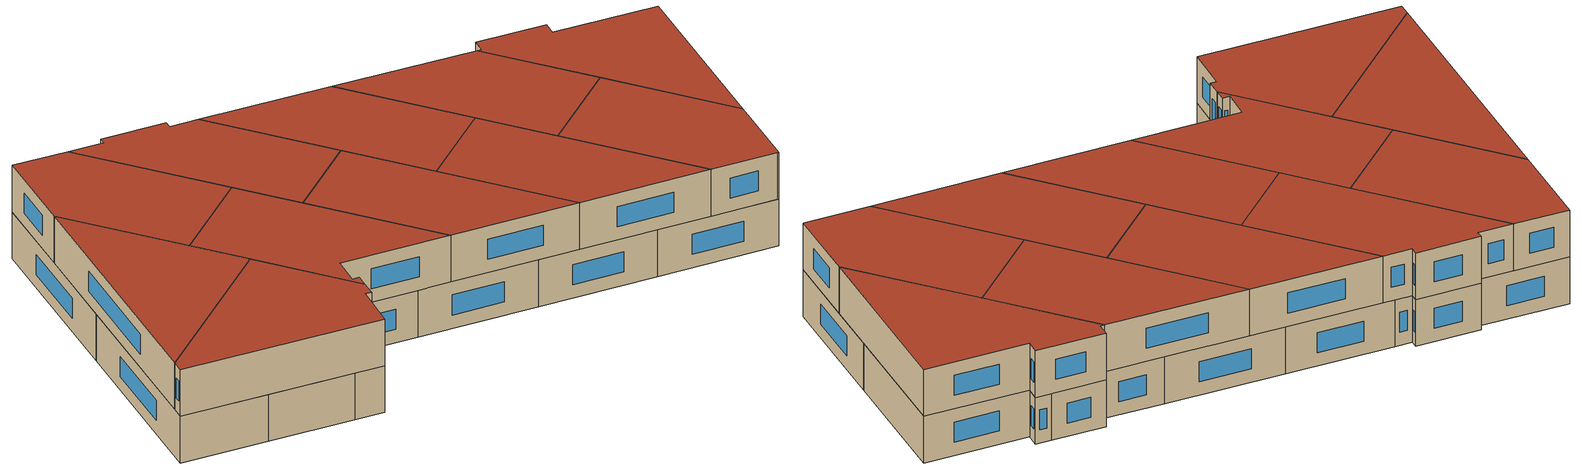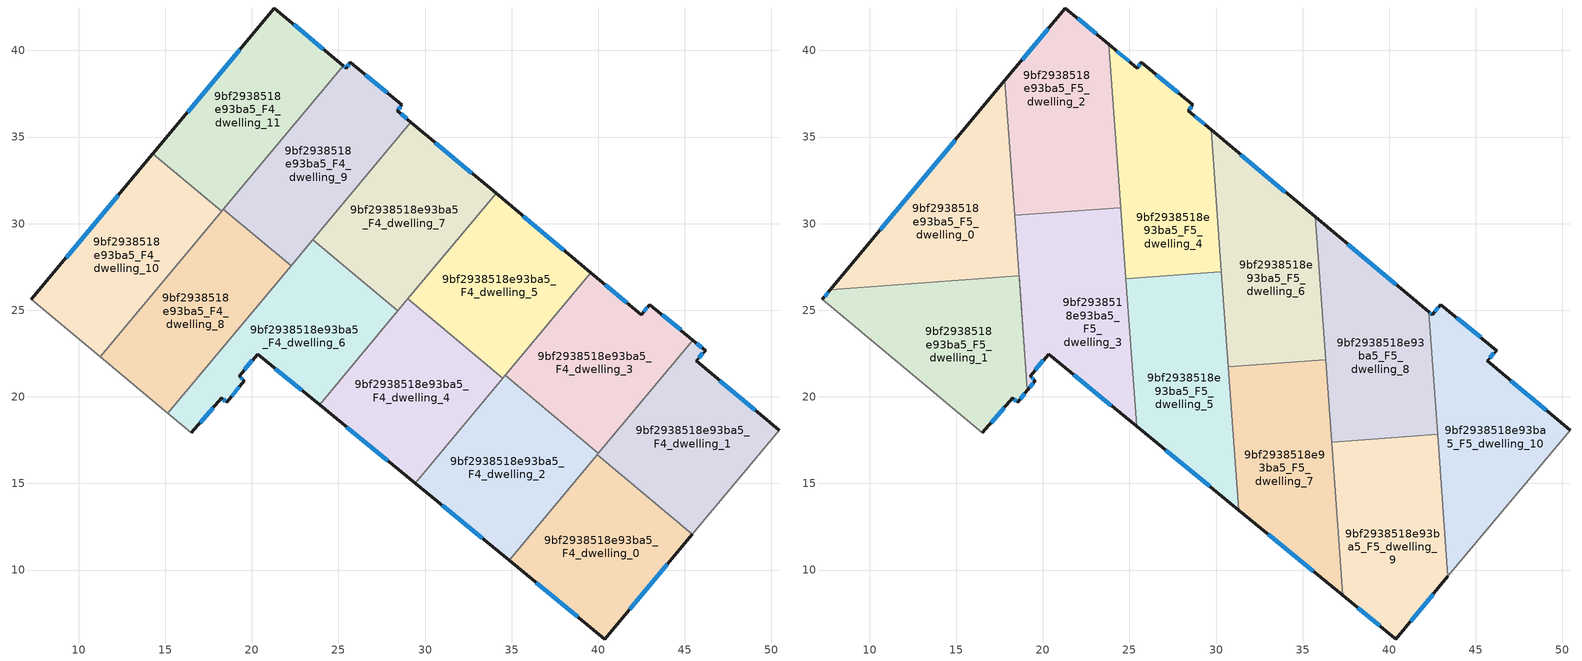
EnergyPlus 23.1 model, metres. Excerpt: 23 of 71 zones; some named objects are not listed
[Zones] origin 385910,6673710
9bf2938518e93ba5_F4_dwelling_0
 floor to 9bf2938518e93ba5_F3_dwelling_0 (EU_floor_Construction): 45.43,12.08 40.38,6.02 34.85,10.56 39.94,16.66 z12
 wall outside (EU_wall_Construction): 34.85,10.56 40.38,6.02 45.43,12.08 z12:15
 wall to 9bf2938518e93ba5_F4_dwelling_1 (EU_wall_Construction): 45.43,12.08 39.94,16.66 z12:15
 wall to 9bf2938518e93ba5_F4_dwelling_2 (EU_wall_Construction): 39.94,16.66 34.85,10.56 z12:15
 window (EU_Window_Construction): 41.82,7.75 43.99,10.35 / 36.43,9.26 38.8,7.32 z12.86:14.14
9bf2938518e93ba5_F4_dwelling_1
 floor to 9bf2938518e93ba5_F3_dwelling_1 (EU_floor_Construction): 46.2,22.67 45.66,22.08 50.44,18.08 45.43,12.08 39.94,16.66 45.46,23.28 z12
 wall outside (EU_wall_Construction): 50.44,18.08 45.66,22.08 46.2,22.67 45.46,23.28 z12:15
 wall adiabatic (EU_wall_Construction): 45.43,12.08 50.44,18.08 z12:15
 wall to 9bf2938518e93ba5_F4_dwelling_3 (EU_wall_Construction): 45.46,23.28 40.01,16.74 z12:15
 wall to 9bf2938518e93ba5_F4_dwelling_2 (EU_wall_Construction): 40.01,16.74 39.94,16.66 z12:15
 window (EU_Window_Construction): 45.99,22.85 45.67,23.11 / 45.81,22.25 46.04,22.5 / 49.07,19.22 47.03,20.94 z12.86:14.14
 ceiling adiabatic (EU_roof_Construction): 43.07,14.05 42.64,19.9 39.94,16.66 z15
9bf2938518e93ba5_F4_dwelling_10
 floor to 9bf2938518e93ba5_F3_dwelling_10 (EU_floor_Construction): 18.26,30.73 11.24,22.32 7.27,25.63 14.28,34.04 z12
 wall outside (EU_wall_Construction): 14.28,34.04 7.27,25.63 z12:15
 wall to 9bf2938518e93ba5_F4_dwelling_11 (EU_wall_Construction): 18.26,30.73 14.28,34.04 z12:15
 wall adiabatic (EU_wall_Construction): 7.27,25.63 11.24,22.32 z12:15
 wall to 9bf2938518e93ba5_F4_dwelling_8 (EU_wall_Construction): 11.24,22.32 18.26,30.73 z12:15
 window (EU_Window_Construction): 12.28,31.64 9.27,28.04 z12.86:14.14
9bf2938518e93ba5_F4_dwelling_11
 floor to 9bf2938518e93ba5_F3_dwelling_11 (EU_floor_Construction): 25.27,39.13 18.26,30.73 14.28,34.04 21.29,42.45 z12
 wall outside (EU_wall_Construction): 25.27,39.13 21.29,42.45 14.28,34.04 z12:15
 wall to 9bf2938518e93ba5_F4_dwelling_9 (EU_wall_Construction): 18.35,30.84 25.27,39.13 z12:15
 wall to 9bf2938518e93ba5_F4_dwelling_8 (EU_wall_Construction): 18.26,30.73 18.35,30.84 z12:15
 window (EU_Window_Construction): 24.13,40.08 22.43,41.5 / 19.29,40.05 16.28,36.45 z12.86:14.14
9bf2938518e93ba5_F4_dwelling_2
 floor to 9bf2938518e93ba5_F3_dwelling_2 (EU_floor_Construction): 40.01,16.74 34.85,10.56 29.43,15.01 34.62,21.23 z12
 wall outside (EU_wall_Construction): 29.43,15.01 34.85,10.56 z12:15
 wall to 9bf2938518e93ba5_F4_dwelling_3 (EU_wall_Construction): 40.01,16.74 34.62,21.23 z12:15
 wall to 9bf2938518e93ba5_F4_dwelling_4 (EU_wall_Construction): 34.49,21.08 29.43,15.01 z12:15
 wall to 9bf2938518e93ba5_F4_dwelling_5 (EU_wall_Construction): 34.62,21.23 34.49,21.08 z12:15
 window (EU_Window_Construction): 30.98,13.74 33.3,11.83 z12.86:14.14
 ceiling adiabatic (EU_roof_Construction): 36.98,13.11 40.01,16.74 39.03,17.56 36.67,17.38 z15
9bf2938518e93ba5_F4_dwelling_3
 floor to 9bf2938518e93ba5_F3_dwelling_3 (EU_floor_Construction): 42.97,25.33 45.46,23.28 40.01,16.74 34.62,21.23 39.58,27.17 42.48,24.74 z12
 wall outside (EU_wall_Construction): 45.46,23.28 42.97,25.33 42.48,24.74 39.58,27.17 z12:15
 wall to 9bf2938518e93ba5_F4_dwelling_5 (EU_wall_Construction): 39.58,27.17 34.62,21.23 z12:15
 window (EU_Window_Construction): 41.65,25.43 40.41,26.47 / 42.83,25.16 42.62,24.91 / 44.75,23.87 43.68,24.74 z12.86:14.14
9bf2938518e93ba5_F4_dwelling_4
 floor to 9bf2938518e93ba5_F3_dwelling_4 (EU_floor_Construction): 34.49,21.08 29.43,15.01 23.91,19.54 29.01,25.65 z12
 wall outside (EU_wall_Construction): 23.91,19.54 29.43,15.01 z12:15
 wall to 9bf2938518e93ba5_F4_dwelling_5 (EU_wall_Construction): 34.49,21.08 29.01,25.65 z12:15
 wall to 9bf2938518e93ba5_F4_dwelling_6 (EU_wall_Construction): 28.43,24.96 23.91,19.54 z12:15
 wall to 9bf2938518e93ba5_F4_dwelling_7 (EU_wall_Construction): 29.01,25.65 28.43,24.96 z12:15
 window (EU_Window_Construction): 25.49,18.24 27.85,16.3 z12.86:14.14
9bf2938518e93ba5_F4_dwelling_5
 floor to 9bf2938518e93ba5_F3_dwelling_5 (EU_floor_Construction): 39.58,27.17 34.49,21.08 29.01,25.65 34.1,31.75 z12
 wall outside (EU_wall_Construction): 39.58,27.17 34.1,31.75 z12:15
 wall to 9bf2938518e93ba5_F4_dwelling_7 (EU_wall_Construction): 34.1,31.75 29.01,25.65 z12:15
 window (EU_Window_Construction): 38.01,28.47 35.66,30.44 z12.86:14.14
9bf2938518e93ba5_F4_dwelling_6
 floor to 9bf2938518e93ba5_F3_dwelling_6 (EU_floor_Construction): 28.43,24.96 23.91,19.54 20.33,22.47 19.26,21.18 19.56,20.93 18.54,19.68 18.26,19.95 16.5,17.92 15.15,19.04 23.51,29.07 z12
 wall outside (EU_wall_Construction): 16.5,17.92 18.26,19.95 18.54,19.68 19.56,20.93 19.26,21.18 20.33,22.47 23.91,19.54 z12:15
 wall adiabatic (EU_wall_Construction): 15.15,19.04 16.5,17.92 z12:15
 wall to 9bf2938518e93ba5_F4_dwelling_7 (EU_wall_Construction): 28.43,24.96 23.51,29.07 z12:15
 wall to 9bf2938518e93ba5_F4_dwelling_8 (EU_wall_Construction): 22.27,27.57 15.15,19.04 z12:15
 wall to 9bf2938518e93ba5_F4_dwelling_9 (EU_wall_Construction): 23.51,29.07 22.27,27.57 z12:15
 window (EU_Window_Construction): 19.47,21.01 19.35,21.11 / 18.83,20.04 19.27,20.58 / 18.34,19.87 18.46,19.76 / 17,18.5 17.75,19.37 / 21.35,21.63 22.89,20.38 / 19.57,21.55 20.03,22.11 z12.86:14.14
 ceiling adiabatic (EU_roof_Construction): 25.21,21.09 28.43,24.96 26.08,26.92 24.79,26.83 z15
9bf2938518e93ba5_F4_dwelling_7
 floor to 9bf2938518e93ba5_F3_dwelling_7 (EU_floor_Construction): 34.1,31.75 28.43,24.96 23.51,29.07 29.18,35.86 z12
 wall outside (EU_wall_Construction): 34.1,31.75 29.18,35.86 z12:15
 wall to 9bf2938518e93ba5_F4_dwelling_9 (EU_wall_Construction): 29.18,35.86 23.51,29.07 z12:15
 window (EU_Window_Construction): 32.69,32.92 30.58,34.68 z12.86:14.14
 ceiling adiabatic (EU_roof_Construction): 28.43,24.96 30.31,27.21 30.31,27.23 26.08,26.92 z15
9bf2938518e93ba5_F4_dwelling_8
 floor to 9bf2938518e93ba5_F3_dwelling_8 (EU_floor_Construction): 22.27,27.57 15.15,19.04 11.24,22.32 18.35,30.84 z12
 wall to 9bf2938518e93ba5_F4_dwelling_9 (EU_wall_Construction): 22.27,27.57 18.35,30.84 z12:15
 wall adiabatic (EU_wall_Construction): 11.24,22.32 15.15,19.04 z12:15
9bf2938518e93ba5_F4_dwelling_9
 floor to 9bf2938518e93ba5_F3_dwelling_9 (EU_floor_Construction): 28.67,36.86 28.38,36.52 29.18,35.86 22.27,27.57 18.35,30.84 25.27,39.13 25.44,38.98 25.68,39.3 z12
 wall outside (EU_wall_Construction): 29.18,35.86 28.38,36.52 28.67,36.86 25.68,39.3 25.44,38.98 25.27,39.13 z12:15
 window (EU_Window_Construction): 28.95,36.05 28.61,36.33 / 25.39,39.02 25.32,39.09 / 25.61,39.21 25.51,39.07 / 27.81,37.56 26.53,38.61 / 28.46,36.62 28.59,36.76 z12.86:14.14
 ceiling adiabatic (EU_roof_Construction): 24.54,30.29 24,37.62 18.35,30.84 18.75,30.51 24.49,30.93 z15
9bf2938518e93ba5_F5_dwelling_0
 floor to 9bf2938518e93ba5_F4_dwelling_10 (EU_floor_Construction): 18.26,30.73 14.91,26.71 7.74,26.19 14.28,34.04 z15
 floor to 9bf2938518e93ba5_F4_dwelling_11 (EU_floor_Construction): 17.81,38.27 18.35,30.84 18.26,30.73 14.28,34.04 z15
 floor to 9bf2938518e93ba5_F4_dwelling_8 (EU_floor_Construction): 18.35,30.84 18.88,23.51 18.63,26.99 14.91,26.71 z15
 wall outside (EU_wall_Construction): 17.81,38.27 7.74,26.19 z15:18
 wall to 9bf2938518e93ba5_F5_dwelling_1 (EU_wall_Construction): 7.74,26.19 18.63,26.99 19.11,20.38 z15:18
 wall to 9bf2938518e93ba5_F5_dwelling_3 (EU_wall_Construction): 19.11,20.38 18.37,30.48 z15:18
 wall to 9bf2938518e93ba5_F5_dwelling_2 (EU_wall_Construction): 18.37,30.49 17.81,38.27 z15:18
 window (EU_Window_Construction): 14.93,34.82 10.61,29.64 z15.86:17.14
 roof outside (EU_roof_Construction): 18.63,26.99 17.81,38.27 7.74,26.19 z18
9bf2938518e93ba5_F5_dwelling_1
 floor to 9bf2938518e93ba5_F4_dwelling_8 (EU_floor_Construction): 18.63,26.99 18.88,23.51 15.15,19.04 11.24,22.32 14.91,26.71 z15
 floor to 9bf2938518e93ba5_F4_dwelling_10 (EU_floor_Construction): 14.91,26.71 11.24,22.32 7.27,25.63 7.74,26.19 z15
 floor to 9bf2938518e93ba5_F4_dwelling_6 (EU_floor_Construction): 18.88,23.51 19.11,20.38 18.54,19.68 18.26,19.95 16.5,17.92 15.15,19.04 z15
 wall outside (EU_wall_Construction): 16.5,17.92 18.26,19.95 18.54,19.68 19.11,20.38 / 7.74,26.19 7.27,25.63 z15:18
 wall adiabatic (EU_wall_Construction): 7.27,25.63 16.5,17.92 z15:18
 window (EU_Window_Construction): 18.34,19.87 18.46,19.76 / 17,18.5 17.75,19.37 / 7.6,26.03 7.4,25.79 / 18.7,19.88 18.95,20.18 z15.86:17.14
 roof outside (EU_roof_Construction): 18.54,19.68 19.11,20.38 18.63,26.99 7.74,26.19 7.27,25.63 16.5,17.92 18.26,19.95 z18
9bf2938518e93ba5_F5_dwelling_10
 floor to 9bf2938518e93ba5_F4_dwelling_1 (EU_floor_Construction): 46.2,22.67 45.66,22.08 50.44,18.08 45.43,12.08 43.07,14.05 42.64,19.9 45.46,23.28 z15
 floor to 9bf2938518e93ba5_F4_dwelling_0 (EU_floor_Construction): 45.43,12.08 43.39,9.63 43.07,14.05 z15
 floor to 9bf2938518e93ba5_F4_dwelling_3 (EU_floor_Construction): 45.46,23.28 42.64,19.9 42.28,24.91 42.48,24.74 42.97,25.33 z15
 wall outside (EU_wall_Construction): 50.44,18.08 45.66,22.08 46.2,22.67 42.97,25.33 42.48,24.74 42.28,24.91 z15:18
 wall adiabatic (EU_wall_Construction): 43.39,9.63 50.44,18.08 z15:18
 wall to 9bf2938518e93ba5_F5_dwelling_9 (EU_wall_Construction): 42.79,17.83 43.39,9.63 z15:18
 wall to 9bf2938518e93ba5_F5_dwelling_8 (EU_wall_Construction): 42.28,24.91 42.79,17.83 z15:18
 window (EU_Window_Construction): 42.83,25.16 42.62,24.91 / 45.28,23.43 43.89,24.57 / 45.81,22.25 46.04,22.5 / 49.07,19.22 47.03,20.94 / 42.42,24.78 42.34,24.86 z15.86:17.14
 roof outside (EU_roof_Construction): 43.39,9.63 50.44,18.08 45.66,22.08 46.2,22.67 42.97,25.33 42.48,24.74 42.28,24.91 z18
9bf2938518e93ba5_F5_dwelling_2
 floor to 9bf2938518e93ba5_F4_dwelling_11 (EU_floor_Construction): 23.81,40.35 24,37.62 18.35,30.84 17.81,38.27 21.29,42.45 z15
 floor adiabatic (EU_floor_Construction): 24,37.62 24.49,30.93 18.75,30.51 18.35,30.84 z15
 floor to 9bf2938518e93ba5_F4_dwelling_8 (EU_floor_Construction): 18.74,30.51 18.38,30.49 18.35,30.84 z15
 wall outside (EU_wall_Construction): 23.8,40.35 21.29,42.45 17.81,38.27 z15:18
 wall to 9bf2938518e93ba5_F5_dwelling_3 (EU_wall_Construction): 18.38,30.49 24.49,30.93 z15:18
 wall to 9bf2938518e93ba5_F5_dwelling_4 (EU_wall_Construction): 24.49,30.93 23.8,40.35 z15:18
 window (EU_Window_Construction): 23.09,40.95 22.01,41.85 / 20.3,41.26 18.8,39.47 z15.86:17.14
 roof outside (EU_roof_Construction): 24.49,30.93 23.8,40.35 21.29,42.45 17.81,38.27 18.38,30.49 z18
9bf2938518e93ba5_F5_dwelling_3
 floor to 9bf2938518e93ba5_F4_dwelling_6 (EU_floor_Construction): 24.7,28.08 25.21,21.09 23.91,19.54 20.33,22.47 19.26,21.18 19.56,20.93 19.11,20.38 18.88,23.51 23.51,29.07 z15
 floor to 9bf2938518e93ba5_F4_dwelling_4 (EU_floor_Construction): 25.21,21.09 25.41,18.31 23.91,19.54 z15
 floor to 9bf2938518e93ba5_F4_dwelling_7 (EU_floor_Construction): 24.54,30.29 24.7,28.08 23.51,29.07 z15
 floor to 9bf2938518e93ba5_F4_dwelling_8 (EU_floor_Construction): 22.27,27.57 18.88,23.51 18.38,30.49 18.74,30.51 z15
 floor to 9bf2938518e93ba5_F4_dwelling_9 (EU_floor_Construction): 24.49,30.93 24.54,30.29 22.27,27.57 18.75,30.51 z15
 wall outside (EU_wall_Construction): 19.11,20.38 19.56,20.93 19.26,21.18 20.33,22.47 25.41,18.31 z15:18
 wall to 9bf2938518e93ba5_F5_dwelling_5 (EU_wall_Construction): 25.41,18.31 24.79,26.83 z15:18
 wall to 9bf2938518e93ba5_F5_dwelling_4 (EU_wall_Construction): 24.79,26.83 24.49,30.93 z15:18
 window (EU_Window_Construction): 19.57,21.55 20.03,22.11 / 19.47,21.01 19.35,21.11 / 19.24,20.54 19.43,20.78 / 21.78,21.28 23.96,19.5 z15.86:17.14
 roof outside (EU_roof_Construction): 25.41,18.31 24.49,30.93 18.38,30.49 19.11,20.38 19.56,20.93 19.26,21.18 20.33,22.47 z18
9bf2938518e93ba5_F5_dwelling_4
 floor to 9bf2938518e93ba5_F4_dwelling_7 (EU_floor_Construction): 29.71,35.41 30.31,27.23 26.08,26.92 24.7,28.08 24.54,30.29 29.18,35.86 z15
 floor to 9bf2938518e93ba5_F4_dwelling_9 (EU_floor_Construction): 28.67,36.86 28.38,36.52 29.18,35.86 24.54,30.29 24,37.62 25.27,39.13 25.44,38.98 25.68,39.3 z15
 floor to 9bf2938518e93ba5_F4_dwelling_11 (EU_floor_Construction): 25.27,39.13 24,37.62 23.81,40.35 z15
 floor to 9bf2938518e93ba5_F4_dwelling_6 (EU_floor_Construction): 26.08,26.92 24.79,26.83 24.7,28.08 z15
 wall outside (EU_wall_Construction): 29.71,35.41 28.38,36.52 28.67,36.86 25.68,39.3 25.44,38.98 23.8,40.35 z15:18
 wall to 9bf2938518e93ba5_F5_dwelling_5 (EU_wall_Construction): 24.79,26.83 30.31,27.23 z15:18
 wall to 9bf2938518e93ba5_F5_dwelling_6 (EU_wall_Construction): 30.31,27.23 29.71,35.41 z15:18
 window (EU_Window_Construction): 24.97,39.37 24.27,39.96 / 25.61,39.21 25.51,39.07 / 27.81,37.56 26.53,38.61 / 28.46,36.62 28.59,36.76 / 29.33,35.73 28.76,36.2 z15.86:17.14
 roof outside (EU_roof_Construction): 30.31,27.23 29.71,35.41 28.38,36.52 28.67,36.86 25.68,39.3 25.44,38.98 23.8,40.35 24.79,26.83 z18
9bf2938518e93ba5_F5_dwelling_5
 floor to 9bf2938518e93ba5_F4_dwelling_4 (EU_floor_Construction): 30.51,24.4 31.05,16.95 29.43,15.01 25.41,18.31 25.21,21.09 29.01,25.65 z15
 floor to 9bf2938518e93ba5_F4_dwelling_2 (EU_floor_Construction): 31.05,16.95 31.31,13.46 29.43,15.01 z15
 floor to 9bf2938518e93ba5_F4_dwelling_5 (EU_floor_Construction): 30.31,27.21 30.51,24.4 29.01,25.65 z15
 floor adiabatic (EU_floor_Construction): 30.31,27.23 30.31,27.21 25.21,21.09 24.79,26.83 z15
 wall outside (EU_wall_Construction): 25.41,18.31 31.31,13.46 z15:18
 wall to 9bf2938518e93ba5_F5_dwelling_7 (EU_wall_Construction): 31.31,13.46 30.71,21.75 z15:18
 wall to 9bf2938518e93ba5_F5_dwelling_6 (EU_wall_Construction): 30.7,21.75 30.31,27.23 z15:18
 window (EU_Window_Construction): 27.09,16.92 29.62,14.85 z15.86:17.14
 roof outside (EU_roof_Construction): 31.31,13.46 30.31,27.23 24.79,26.83 25.41,18.31 z18
9bf2938518e93ba5_F5_dwelling_6
 floor to 9bf2938518e93ba5_F4_dwelling_5 (EU_floor_Construction): 35.72,30.39 36.25,23.18 35.33,22.08 33.45,21.95 30.51,24.4 30.31,27.21 34.1,31.75 z15
 floor to 9bf2938518e93ba5_F4_dwelling_3 (EU_floor_Construction): 36.25,23.18 36.32,22.15 35.33,22.08 z15
 floor to 9bf2938518e93ba5_F4_dwelling_7 (EU_floor_Construction): 34.1,31.75 30.31,27.21 29.71,35.41 z15
 floor to 9bf2938518e93ba5_F4_dwelling_4 (EU_floor_Construction): 33.45,21.95 30.71,21.75 30.51,24.4 z15
 wall outside (EU_wall_Construction): 35.72,30.39 29.71,35.41 z15:18
 wall to 9bf2938518e93ba5_F5_dwelling_7 (EU_wall_Construction): 30.71,21.75 36.32,22.15 z15:18
 wall to 9bf2938518e93ba5_F5_dwelling_8 (EU_wall_Construction): 36.32,22.15 35.72,30.39 z15:18
 window (EU_Window_Construction): 34,31.82 31.43,33.98 z15.86:17.14
 roof outside (EU_roof_Construction): 36.32,22.15 35.72,30.39 29.71,35.41 30.71,21.75 z18
9bf2938518e93ba5_F5_dwelling_7
 floor to 9bf2938518e93ba5_F4_dwelling_2 (EU_floor_Construction): 36.5,19.67 36.98,13.11 34.85,10.56 31.31,13.46 31.05,16.95 34.62,21.23 z15
 floor to 9bf2938518e93ba5_F4_dwelling_0 (EU_floor_Construction): 36.98,13.11 37.31,8.54 34.85,10.56 z15
 floor to 9bf2938518e93ba5_F4_dwelling_5 (EU_floor_Construction): 35.33,22.08 34.49,21.08 33.45,21.95 z15
 floor to 9bf2938518e93ba5_F4_dwelling_3 (EU_floor_Construction): 36.32,22.15 36.5,19.67 34.63,21.23 35.33,22.08 z15
 floor to 9bf2938518e93ba5_F4_dwelling_4 (EU_floor_Construction): 34.49,21.08 31.05,16.95 30.71,21.75 33.45,21.95 z15
 wall outside (EU_wall_Construction): 31.31,13.46 37.31,8.54 z15:18
 wall to 9bf2938518e93ba5_F5_dwelling_9 (EU_wall_Construction): 37.31,8.54 36.67,17.38 z15:18
 wall to 9bf2938518e93ba5_F5_dwelling_8 (EU_wall_Construction): 36.67,17.39 36.32,22.15 z15:18
 window (EU_Window_Construction): 33.02,12.06 35.6,9.94 z15.86:17.14
 roof outside (EU_roof_Construction): 37.31,8.54 36.32,22.15 30.71,21.75 31.31,13.46 z18
9bf2938518e93ba5_F5_dwelling_8
 floor to 9bf2938518e93ba5_F4_dwelling_3 (EU_floor_Construction): 42.28,24.91 42.64,19.9 40.79,17.68 39.03,17.56 36.5,19.67 36.25,23.18 39.57,27.17 z15
 floor to 9bf2938518e93ba5_F4_dwelling_5 (EU_floor_Construction): 39.57,27.17 36.25,23.18 35.72,30.39 z15
 floor adiabatic (EU_floor_Construction): 42.64,19.9 42.79,17.83 40.79,17.68 z15
 floor to 9bf2938518e93ba5_F4_dwelling_2 (EU_floor_Construction): 39.03,17.56 36.67,17.38 36.5,19.67 z15
 wall outside (EU_wall_Construction): 42.28,24.91 35.72,30.39 z15:18
 wall to 9bf2938518e93ba5_F5_dwelling_9 (EU_wall_Construction): 36.67,17.38 42.79,17.83 z15:18
 window (EU_Window_Construction): 40.4,26.47 37.6,28.82 z15.86:17.14
 roof outside (EU_roof_Construction): 42.79,17.83 42.28,24.91 35.72,30.39 36.67,17.38 z18
9bf2938518e93ba5_F5_dwelling_9
 floor to 9bf2938518e93ba5_F4_dwelling_0 (EU_floor_Construction): 43.07,14.06 43.39,9.63 40.38,6.02 40.32,6.07 37.31,8.54 36.98,13.11 39.94,16.66 z15
 floor adiabatic (EU_floor_Construction): 40.01,16.74 36.98,13.11 36.67,17.38 39.03,17.56 z15; 42.79,17.83 43.07,14.06 39.94,16.66 40.79,17.68 z15
 floor to 9bf2938518e93ba5_F4_dwelling_3 (EU_floor_Construction): 40.79,17.68 40.01,16.74 39.03,17.56 z15
 wall outside (EU_wall_Construction): 37.31,8.54 40.32,6.07 40.38,6.02 43.39,9.63 z15:18
 window (EU_Window_Construction): 38.17,7.83 39.46,6.77 / 41.24,7.05 42.53,8.6 z15.86:17.14
 roof outside (EU_roof_Construction): 40.38,6.02 43.39,9.63 42.79,17.83 36.67,17.38 37.31,8.54 40.32,6.07 z18
[Building]
EU S2 Campaign: North Axis=0; Terrain=City; Solar Distribution=FullExterior
[Site:Location]
Helsinki-Vantaa.AP: Latitude=60.317; Longitude=24.963; Time Zone=2; Elevation=54.6
[SizingPeriod:WeatherFileDays]
AnnualSizingPeriod: Begin Month=1; Begin Day of Month=1; End Month=12; End Day of Month=31; Day of Week for Start Day=Monday; Use Weather File Daylight Saving Period=No; Use Weather File Rain and Snow Indicators=No
[MATERIAL]
EU_InternalMass_Material: Roughness=MediumRough; Thickness=0.1; Conductivity=1; Density=1800; Specific Heat=900; Thermal Absorptance=0.9; Solar Absorptance=0.7; Visible Absorptance=0.7
[MATERIAL:NOMASS] Roughness=MediumRough; Thermal Absorptance=0.9; Solar Absorptance=0.7; Visible Absorptance=0.7
Name | Thermal Resistance
EU_wall_NoMass | 1.10183
EU_roof_NoMass; EU_floor_NoMass | 1.70606
[WINDOWMATERIAL:SIMPLEGLAZINGSYSTEM]
EU_Window_SimpleGlazing: UFactor=3.11035; Solar Heat Gain Coefficient=0.8; Visible Transmittance=0.8
[CONSTRUCTION]
EU_wall_Construction: EU_wall_NoMass
EU_roof_Construction: EU_roof_NoMass
EU_floor_Construction: EU_floor_NoMass
EU_Window_Construction: EU_Window_SimpleGlazing
EU_InternalMass_Construction: EU_InternalMass_Material
[ZONE] Type=1; Multiplier=1; Ceiling Height=autocalculate; Floor Area=autocalculate; Part of Total Floor Area=Yes
Name | Volume
9bf2938518e93ba5_F4_dwelling_0; 9bf2938518e93ba5_F4_dwelling_1 | 169.986
9bf2938518e93ba5_F5_dwelling_0; 9bf2938518e93ba5_F5_dwelling_3 | 185.432
9bf2938518e93ba5_F5_dwelling_1 | 185.4375
9bf2938518e93ba5_F4_dwelling_10; 9bf2938518e93ba5_F4_dwelling_2 | 169.98
9bf2938518e93ba5_F5_dwelling_10 | 185.447
9bf2938518e93ba5_F4_dwelling_11 | 169.998
9bf2938518e93ba5_F5_dwelling_2 | 185.418
9bf2938518e93ba5_F4_dwelling_3; 9bf2938518e93ba5_F4_dwelling_9 | 169.978
9bf2938518e93ba5_F4_dwelling_4; 9bf2938518e93ba5_F4_dwelling_5 | 169.981
9bf2938518e93ba5_F5_dwelling_4; 9bf2938518e93ba5_F5_dwelling_8 | 185.427
9bf2938518e93ba5_F5_dwelling_5 | 185.429
9bf2938518e93ba5_F4_dwelling_6 | 169.965
9bf2938518e93ba5_F5_dwelling_6 | 185.448
9bf2938518e93ba5_F4_dwelling_7 | 169.984
9bf2938518e93ba5_F5_dwelling_7 | 185.435
9bf2938518e93ba5_F4_dwelling_8 | 169.972
9bf2938518e93ba5_F5_dwelling_9 | 185.439
[INTERNALMASS] Construction=EU_InternalMass_Construction
Name | Zone or ZoneList | Surface Area
9bf2938518e93ba5_F4_dwelling_0_EU_InternalMass | 9bf2938518e93ba5_F4_dwelling_0 | 56.6621
9bf2938518e93ba5_F4_dwelling_1_EU_InternalMass | 9bf2938518e93ba5_F4_dwelling_1 | 56.6617
9bf2938518e93ba5_F4_dwelling_2_EU_InternalMass | 9bf2938518e93ba5_F4_dwelling_2 | 56.66
9bf2938518e93ba5_F4_dwelling_3_EU_InternalMass | 9bf2938518e93ba5_F4_dwelling_3 | 56.6594
9bf2938518e93ba5_F4_dwelling_4_EU_InternalMass | 9bf2938518e93ba5_F4_dwelling_4 | 56.6603
9bf2938518e93ba5_F4_dwelling_5_EU_InternalMass | 9bf2938518e93ba5_F4_dwelling_5 | 56.6604
9bf2938518e93ba5_F4_dwelling_6_EU_InternalMass | 9bf2938518e93ba5_F4_dwelling_6 | 56.6552
9bf2938518e93ba5_F4_dwelling_7_EU_InternalMass | 9bf2938518e93ba5_F4_dwelling_7 | 56.6615
9bf2938518e93ba5_F4_dwelling_8_EU_InternalMass | 9bf2938518e93ba5_F4_dwelling_8 | 56.6574
9bf2938518e93ba5_F4_dwelling_9_EU_InternalMass | 9bf2938518e93ba5_F4_dwelling_9 | 56.6593
9bf2938518e93ba5_F4_dwelling_10_EU_InternalMass | 9bf2938518e93ba5_F4_dwelling_10 | 56.66
9bf2938518e93ba5_F4_dwelling_11_EU_InternalMass | 9bf2938518e93ba5_F4_dwelling_11 | 56.6662
9bf2938518e93ba5_F5_dwelling_0_EU_InternalMass | 9bf2938518e93ba5_F5_dwelling_0 | 61.8124
9bf2938518e93ba5_F5_dwelling_1_EU_InternalMass | 9bf2938518e93ba5_F5_dwelling_1 | 61.8124
9bf2938518e93ba5_F5_dwelling_2_EU_InternalMass | 9bf2938518e93ba5_F5_dwelling_2 | 61.8066
9bf2938518e93ba5_F5_dwelling_3_EU_InternalMass | 9bf2938518e93ba5_F5_dwelling_3 | 61.813
9bf2938518e93ba5_F5_dwelling_4_EU_InternalMass | 9bf2938518e93ba5_F5_dwelling_4 | 61.8082
9bf2938518e93ba5_F5_dwelling_5_EU_InternalMass | 9bf2938518e93ba5_F5_dwelling_5 | 61.808
9bf2938518e93ba5_F5_dwelling_6_EU_InternalMass | 9bf2938518e93ba5_F5_dwelling_6 | 61.8174
9bf2938518e93ba5_F5_dwelling_7_EU_InternalMass | 9bf2938518e93ba5_F5_dwelling_7 | 61.8125
9bf2938518e93ba5_F5_dwelling_8_EU_InternalMass | 9bf2938518e93ba5_F5_dwelling_8 | 61.8079
9bf2938518e93ba5_F5_dwelling_9_EU_InternalMass | 9bf2938518e93ba5_F5_dwelling_9 | 61.8132
9bf2938518e93ba5_F5_dwelling_10_EU_InternalMass | 9bf2938518e93ba5_F5_dwelling_10 | 61.82
[OTHEREQUIPMENT] Fuel Type=Electricity; Design Level Calculation Method=Watts/Area; Power per Zone Floor Area=1; Fraction Latent=0; Fraction Radiant=0; Fraction Lost=0; Carbon Dioxide Generation Rate=0; EndUse Subcategory=EU_Step8_InternalGains
Name | Zone or ZoneList or Space or SpaceList | Schedule
EU_Step8_InternalGain_9bf2938518e93ba5_F4_dwelling_0_f000 | 9bf2938518e93ba5_F4_dwelling_0 | EU_Step8_GainSchedule_9bf2938518e93ba5_F4_dwelling_0_f000
EU_Step8_InternalGain_9bf2938518e93ba5_F4_dwelling_1_f000 | 9bf2938518e93ba5_F4_dwelling_1 | EU_Step8_GainSchedule_9bf2938518e93ba5_F4_dwelling_1_f000
EU_Step8_InternalGain_9bf2938518e93ba5_F4_dwelling_2_f000 | 9bf2938518e93ba5_F4_dwelling_2 | EU_Step8_GainSchedule_9bf2938518e93ba5_F4_dwelling_2_f000
EU_Step8_InternalGain_9bf2938518e93ba5_F4_dwelling_3_f000 | 9bf2938518e93ba5_F4_dwelling_3 | EU_Step8_GainSchedule_9bf2938518e93ba5_F4_dwelling_3_f000
EU_Step8_InternalGain_9bf2938518e93ba5_F4_dwelling_4_f000 | 9bf2938518e93ba5_F4_dwelling_4 | EU_Step8_GainSchedule_9bf2938518e93ba5_F4_dwelling_4_f000
EU_Step8_InternalGain_9bf2938518e93ba5_F4_dwelling_5_f000 | 9bf2938518e93ba5_F4_dwelling_5 | EU_Step8_GainSchedule_9bf2938518e93ba5_F4_dwelling_5_f000
EU_Step8_InternalGain_9bf2938518e93ba5_F4_dwelling_6_f000 | 9bf2938518e93ba5_F4_dwelling_6 | EU_Step8_GainSchedule_9bf2938518e93ba5_F4_dwelling_6_f000
EU_Step8_InternalGain_9bf2938518e93ba5_F4_dwelling_7_f000 | 9bf2938518e93ba5_F4_dwelling_7 | EU_Step8_GainSchedule_9bf2938518e93ba5_F4_dwelling_7_f000
EU_Step8_InternalGain_9bf2938518e93ba5_F4_dwelling_8_f000 | 9bf2938518e93ba5_F4_dwelling_8 | EU_Step8_GainSchedule_9bf2938518e93ba5_F4_dwelling_8_f000
EU_Step8_InternalGain_9bf2938518e93ba5_F4_dwelling_9_f000 | 9bf2938518e93ba5_F4_dwelling_9 | EU_Step8_GainSchedule_9bf2938518e93ba5_F4_dwelling_9_f000
EU_Step8_InternalGain_9bf2938518e93ba5_F4_dwelling_10_f000 | 9bf2938518e93ba5_F4_dwelling_10 | EU_Step8_GainSchedule_9bf2938518e93ba5_F4_dwelling_10_f000
EU_Step8_InternalGain_9bf2938518e93ba5_F4_dwelling_11_f000 | 9bf2938518e93ba5_F4_dwelling_11 | EU_Step8_GainSchedule_9bf2938518e93ba5_F4_dwelling_11_f000
EU_Step8_InternalGain_9bf2938518e93ba5_F5_dwelling_0_f000 | 9bf2938518e93ba5_F5_dwelling_0 | EU_Step8_GainSchedule_9bf2938518e93ba5_F5_dwelling_0_f000
EU_Step8_InternalGain_9bf2938518e93ba5_F5_dwelling_1_f000 | 9bf2938518e93ba5_F5_dwelling_1 | EU_Step8_GainSchedule_9bf2938518e93ba5_F5_dwelling_1_f000
EU_Step8_InternalGain_9bf2938518e93ba5_F5_dwelling_2_f000 | 9bf2938518e93ba5_F5_dwelling_2 | EU_Step8_GainSchedule_9bf2938518e93ba5_F5_dwelling_2_f000
EU_Step8_InternalGain_9bf2938518e93ba5_F5_dwelling_3_f000 | 9bf2938518e93ba5_F5_dwelling_3 | EU_Step8_GainSchedule_9bf2938518e93ba5_F5_dwelling_3_f000
EU_Step8_InternalGain_9bf2938518e93ba5_F5_dwelling_4_f000 | 9bf2938518e93ba5_F5_dwelling_4 | EU_Step8_GainSchedule_9bf2938518e93ba5_F5_dwelling_4_f000
EU_Step8_InternalGain_9bf2938518e93ba5_F5_dwelling_5_f000 | 9bf2938518e93ba5_F5_dwelling_5 | EU_Step8_GainSchedule_9bf2938518e93ba5_F5_dwelling_5_f000
EU_Step8_InternalGain_9bf2938518e93ba5_F5_dwelling_6_f000 | 9bf2938518e93ba5_F5_dwelling_6 | EU_Step8_GainSchedule_9bf2938518e93ba5_F5_dwelling_6_f000
EU_Step8_InternalGain_9bf2938518e93ba5_F5_dwelling_7_f000 | 9bf2938518e93ba5_F5_dwelling_7 | EU_Step8_GainSchedule_9bf2938518e93ba5_F5_dwelling_7_f000
EU_Step8_InternalGain_9bf2938518e93ba5_F5_dwelling_8_f000 | 9bf2938518e93ba5_F5_dwelling_8 | EU_Step8_GainSchedule_9bf2938518e93ba5_F5_dwelling_8_f000
EU_Step8_InternalGain_9bf2938518e93ba5_F5_dwelling_9_f000 | 9bf2938518e93ba5_F5_dwelling_9 | EU_Step8_GainSchedule_9bf2938518e93ba5_F5_dwelling_9_f000
EU_Step8_InternalGain_9bf2938518e93ba5_F5_dwelling_10_f000 | 9bf2938518e93ba5_F5_dwelling_10 | EU_Step8_GainSchedule_9bf2938518e93ba5_F5_dwelling_10_f000
[ZONEVENTILATION:DESIGNFLOWRATE] Schedule=EU_AlwaysOn; Design Flow Rate Calculation Method=AirChanges/Hour; Air Changes per Hour=0.756316; Ventilation Type=Natural; Fan Pressure Rise=0; Fan Total Efficiency=1; Constant Term Coefficient=1; Temperature Term Coefficient=0; Velocity Term Coefficient=0; Velocity Squared Term Coefficient=0; Minimum Indoor Temperature=-100; Maximum Indoor Temperature=100; Delta Temperature=-100; Minimum Outdoor Temperature=-100; Maximum Outdoor Temperature=100; Maximum Wind Speed=40
Name | Zone or ZoneList or Space or SpaceList
EU_ConstantAir_9bf2938518e93ba5_F4_dwelling_0 | 9bf2938518e93ba5_F4_dwelling_0
EU_ConstantAir_9bf2938518e93ba5_F4_dwelling_1 | 9bf2938518e93ba5_F4_dwelling_1
EU_ConstantAir_9bf2938518e93ba5_F4_dwelling_2 | 9bf2938518e93ba5_F4_dwelling_2
EU_ConstantAir_9bf2938518e93ba5_F4_dwelling_3 | 9bf2938518e93ba5_F4_dwelling_3
EU_ConstantAir_9bf2938518e93ba5_F4_dwelling_4 | 9bf2938518e93ba5_F4_dwelling_4
EU_ConstantAir_9bf2938518e93ba5_F4_dwelling_5 | 9bf2938518e93ba5_F4_dwelling_5
EU_ConstantAir_9bf2938518e93ba5_F4_dwelling_6 | 9bf2938518e93ba5_F4_dwelling_6
EU_ConstantAir_9bf2938518e93ba5_F4_dwelling_7 | 9bf2938518e93ba5_F4_dwelling_7
EU_ConstantAir_9bf2938518e93ba5_F4_dwelling_8 | 9bf2938518e93ba5_F4_dwelling_8
EU_ConstantAir_9bf2938518e93ba5_F4_dwelling_9 | 9bf2938518e93ba5_F4_dwelling_9
EU_ConstantAir_9bf2938518e93ba5_F4_dwelling_10 | 9bf2938518e93ba5_F4_dwelling_10
EU_ConstantAir_9bf2938518e93ba5_F4_dwelling_11 | 9bf2938518e93ba5_F4_dwelling_11
EU_ConstantAir_9bf2938518e93ba5_F5_dwelling_0 | 9bf2938518e93ba5_F5_dwelling_0
EU_ConstantAir_9bf2938518e93ba5_F5_dwelling_1 | 9bf2938518e93ba5_F5_dwelling_1
EU_ConstantAir_9bf2938518e93ba5_F5_dwelling_2 | 9bf2938518e93ba5_F5_dwelling_2
EU_ConstantAir_9bf2938518e93ba5_F5_dwelling_3 | 9bf2938518e93ba5_F5_dwelling_3
EU_ConstantAir_9bf2938518e93ba5_F5_dwelling_4 | 9bf2938518e93ba5_F5_dwelling_4
EU_ConstantAir_9bf2938518e93ba5_F5_dwelling_5 | 9bf2938518e93ba5_F5_dwelling_5
EU_ConstantAir_9bf2938518e93ba5_F5_dwelling_6 | 9bf2938518e93ba5_F5_dwelling_6
EU_ConstantAir_9bf2938518e93ba5_F5_dwelling_7 | 9bf2938518e93ba5_F5_dwelling_7
EU_ConstantAir_9bf2938518e93ba5_F5_dwelling_8 | 9bf2938518e93ba5_F5_dwelling_8
EU_ConstantAir_9bf2938518e93ba5_F5_dwelling_9 | 9bf2938518e93ba5_F5_dwelling_9
EU_ConstantAir_9bf2938518e93ba5_F5_dwelling_10 | 9bf2938518e93ba5_F5_dwelling_10
[HVACTEMPLATE:ZONE:IDEALLOADSAIRSYSTEM] System Availability Schedule=EU_AlwaysOn; Maximum Heating Supply Air Temperature=50; Minimum Cooling Supply Air Temperature=13; Maximum Heating Supply Air Humidity Ratio=0.0156; Minimum Cooling Supply Air Humidity Ratio=0.0077; Heating Limit=NoLimit; Cooling Limit=NoLimit; Heating Availability Schedule=EU_AlwaysOn; Cooling Availability Schedule=EU_CoolingOff; Dehumidification Control Type=ConstantSensibleHeatRatio; Cooling Sensible Heat Ratio=0.7; Dehumidification Setpoint=60; Humidification Control Type=None; Humidification Setpoint=30; Outdoor Air Method=None; Outdoor Air Flow Rate per Person=0.00944; Outdoor Air Flow Rate per Zone Floor Area=0; Outdoor Air Flow Rate per Zone=0; Demand Controlled Ventilation Type=None; Outdoor Air Economizer Type=NoEconomizer; Heat Recovery Type=None; Sensible Heat Recovery Effectiveness=0.7; Latent Heat Recovery Effectiveness=0.65
Name | Template Thermostat
9bf2938518e93ba5_F4_dwelling_0 | EU_HeatOnly_9bf2938518e93ba5_F4_dwelling_0
9bf2938518e93ba5_F4_dwelling_1 | EU_HeatOnly_9bf2938518e93ba5_F4_dwelling_1
9bf2938518e93ba5_F4_dwelling_2 | EU_HeatOnly_9bf2938518e93ba5_F4_dwelling_2
9bf2938518e93ba5_F4_dwelling_3 | EU_HeatOnly_9bf2938518e93ba5_F4_dwelling_3
9bf2938518e93ba5_F4_dwelling_4 | EU_HeatOnly_9bf2938518e93ba5_F4_dwelling_4
9bf2938518e93ba5_F4_dwelling_5 | EU_HeatOnly_9bf2938518e93ba5_F4_dwelling_5
9bf2938518e93ba5_F4_dwelling_6 | EU_HeatOnly_9bf2938518e93ba5_F4_dwelling_6
9bf2938518e93ba5_F4_dwelling_7 | EU_HeatOnly_9bf2938518e93ba5_F4_dwelling_7
9bf2938518e93ba5_F4_dwelling_8 | EU_HeatOnly_9bf2938518e93ba5_F4_dwelling_8
9bf2938518e93ba5_F4_dwelling_9 | EU_HeatOnly_9bf2938518e93ba5_F4_dwelling_9
9bf2938518e93ba5_F4_dwelling_10 | EU_HeatOnly_9bf2938518e93ba5_F4_dwelling_10
9bf2938518e93ba5_F4_dwelling_11 | EU_HeatOnly_9bf2938518e93ba5_F4_dwelling_11
9bf2938518e93ba5_F5_dwelling_0 | EU_HeatOnly_9bf2938518e93ba5_F5_dwelling_0
9bf2938518e93ba5_F5_dwelling_1 | EU_HeatOnly_9bf2938518e93ba5_F5_dwelling_1
9bf2938518e93ba5_F5_dwelling_2 | EU_HeatOnly_9bf2938518e93ba5_F5_dwelling_2
9bf2938518e93ba5_F5_dwelling_3 | EU_HeatOnly_9bf2938518e93ba5_F5_dwelling_3
9bf2938518e93ba5_F5_dwelling_4 | EU_HeatOnly_9bf2938518e93ba5_F5_dwelling_4
9bf2938518e93ba5_F5_dwelling_5 | EU_HeatOnly_9bf2938518e93ba5_F5_dwelling_5
9bf2938518e93ba5_F5_dwelling_6 | EU_HeatOnly_9bf2938518e93ba5_F5_dwelling_6
9bf2938518e93ba5_F5_dwelling_7 | EU_HeatOnly_9bf2938518e93ba5_F5_dwelling_7
9bf2938518e93ba5_F5_dwelling_8 | EU_HeatOnly_9bf2938518e93ba5_F5_dwelling_8
9bf2938518e93ba5_F5_dwelling_9 | EU_HeatOnly_9bf2938518e93ba5_F5_dwelling_9
9bf2938518e93ba5_F5_dwelling_10 | EU_HeatOnly_9bf2938518e93ba5_F5_dwelling_10
[SIZING:ZONE] Zone Cooling Design Supply Air Temperature Input Method=SupplyAirTemperature; Zone Cooling Design Supply Air Temperature=13; Zone Heating Design Supply Air Temperature Input Method=SupplyAirTemperature; Zone Heating Design Supply Air Temperature=50; Zone Cooling Design Supply Air Humidity Ratio=0.008; Zone Heating Design Supply Air Humidity Ratio=0.008; Cooling Design Air Flow Method=DesignDay; Cooling Design Air Flow Rate=0; Cooling Minimum Air Flow per Zone Floor Area=0.000762; Cooling Minimum Air Flow=0; Cooling Minimum Air Flow Fraction=0.2; Heating Design Air Flow Method=DesignDay; Heating Design Air Flow Rate=0; Heating Maximum Air Flow per Zone Floor Area=0.002032; Heating Maximum Air Flow=0.141576; Heating Maximum Air Flow Fraction=0.3; Account for Dedicated Outdoor Air System=No; Dedicated Outdoor Air System Control Strategy=NeutralSupplyAir; Dedicated Outdoor Air Low Setpoint Temperature for Design=autosize; Dedicated Outdoor Air High Setpoint Temperature for Design=autosize; Zone Load Sizing Method=Sensible Load Only No Latent Load; Zone Latent Cooling Design Supply Air Humidity Ratio Input Method=HumidityRatioDifference; Zone Cooling Design Supply Air Humidity Ratio Difference=0.005; Zone Latent Heating Design Supply Air Humidity Ratio Input Method=HumidityRatioDifference; Zone Humidification Design Supply Air Humidity Ratio Difference=0.005
9bf2938518e93ba5_F4_dwelling_0; 9bf2938518e93ba5_F4_dwelling_1; 9bf2938518e93ba5_F4_dwelling_2; 9bf2938518e93ba5_F4_dwelling_3; 9bf2938518e93ba5_F4_dwelling_4; 9bf2938518e93ba5_F4_dwelling_5; 9bf2938518e93ba5_F4_dwelling_6; 9bf2938518e93ba5_F4_dwelling_7; 9bf2938518e93ba5_F4_dwelling_8; 9bf2938518e93ba5_F4_dwelling_9; 9bf2938518e93ba5_F4_dwelling_10; 9bf2938518e93ba5_F4_dwelling_11; 9bf2938518e93ba5_F5_dwelling_0; 9bf2938518e93ba5_F5_dwelling_1; 9bf2938518e93ba5_F5_dwelling_2; 9bf2938518e93ba5_F5_dwelling_3; 9bf2938518e93ba5_F5_dwelling_4; 9bf2938518e93ba5_F5_dwelling_5; 9bf2938518e93ba5_F5_dwelling_6; 9bf2938518e93ba5_F5_dwelling_7; 9bf2938518e93ba5_F5_dwelling_8; 9bf2938518e93ba5_F5_dwelling_9; 9bf2938518e93ba5_F5_dwelling_10
[SCHEDULE:CONSTANT]
Name | Hourly Value
EU_AlwaysOn | 1
EU_CoolingOff | 0
[SCHEDULE:FILE] Column Number=1; Rows to Skip at Top=0; Number of Hours of Data=8760; Column Separator=Comma; Interpolate to Timestep=No; Minutes per Item=60; Adjust Schedule for Daylight Savings=Yes
Name | File
EU_Step8_GainSchedule_9bf2938518e93ba5_F4_dwelling_0_f000 | ../../schedules/9bf2938518e93ba5/9bf2938518e93ba5_F4_dwelling_0_f000_gain.csv
EU_Step8_GainSchedule_9bf2938518e93ba5_F4_dwelling_1_f000 | ../../schedules/9bf2938518e93ba5/9bf2938518e93ba5_F4_dwelling_1_f000_gain.csv
EU_Step8_GainSchedule_9bf2938518e93ba5_F4_dwelling_2_f000 | ../../schedules/9bf2938518e93ba5/9bf2938518e93ba5_F4_dwelling_2_f000_gain.csv
EU_Step8_GainSchedule_9bf2938518e93ba5_F4_dwelling_3_f000 | ../../schedules/9bf2938518e93ba5/9bf2938518e93ba5_F4_dwelling_3_f000_gain.csv
EU_Step8_GainSchedule_9bf2938518e93ba5_F4_dwelling_4_f000 | ../../schedules/9bf2938518e93ba5/9bf2938518e93ba5_F4_dwelling_4_f000_gain.csv
EU_Step8_GainSchedule_9bf2938518e93ba5_F4_dwelling_5_f000 | ../../schedules/9bf2938518e93ba5/9bf2938518e93ba5_F4_dwelling_5_f000_gain.csv
EU_Step8_GainSchedule_9bf2938518e93ba5_F4_dwelling_6_f000 | ../../schedules/9bf2938518e93ba5/9bf2938518e93ba5_F4_dwelling_6_f000_gain.csv
EU_Step8_GainSchedule_9bf2938518e93ba5_F4_dwelling_7_f000 | ../../schedules/9bf2938518e93ba5/9bf2938518e93ba5_F4_dwelling_7_f000_gain.csv
EU_Step8_GainSchedule_9bf2938518e93ba5_F4_dwelling_8_f000 | ../../schedules/9bf2938518e93ba5/9bf2938518e93ba5_F4_dwelling_8_f000_gain.csv
EU_Step8_GainSchedule_9bf2938518e93ba5_F4_dwelling_9_f000 | ../../schedules/9bf2938518e93ba5/9bf2938518e93ba5_F4_dwelling_9_f000_gain.csv
EU_Step8_GainSchedule_9bf2938518e93ba5_F4_dwelling_10_f000 | ../../schedules/9bf2938518e93ba5/9bf2938518e93ba5_F4_dwelling_10_f000_gain.csv
EU_Step8_GainSchedule_9bf2938518e93ba5_F4_dwelling_11_f000 | ../../schedules/9bf2938518e93ba5/9bf2938518e93ba5_F4_dwelling_11_f000_gain.csv
EU_Step8_GainSchedule_9bf2938518e93ba5_F5_dwelling_0_f000 | ../../schedules/9bf2938518e93ba5/9bf2938518e93ba5_F5_dwelling_0_f000_gain.csv
EU_Step8_GainSchedule_9bf2938518e93ba5_F5_dwelling_1_f000 | ../../schedules/9bf2938518e93ba5/9bf2938518e93ba5_F5_dwelling_1_f000_gain.csv
EU_Step8_GainSchedule_9bf2938518e93ba5_F5_dwelling_2_f000 | ../../schedules/9bf2938518e93ba5/9bf2938518e93ba5_F5_dwelling_2_f000_gain.csv
EU_Step8_GainSchedule_9bf2938518e93ba5_F5_dwelling_3_f000 | ../../schedules/9bf2938518e93ba5/9bf2938518e93ba5_F5_dwelling_3_f000_gain.csv
EU_Step8_GainSchedule_9bf2938518e93ba5_F5_dwelling_4_f000 | ../../schedules/9bf2938518e93ba5/9bf2938518e93ba5_F5_dwelling_4_f000_gain.csv
EU_Step8_GainSchedule_9bf2938518e93ba5_F5_dwelling_5_f000 | ../../schedules/9bf2938518e93ba5/9bf2938518e93ba5_F5_dwelling_5_f000_gain.csv
EU_Step8_GainSchedule_9bf2938518e93ba5_F5_dwelling_6_f000 | ../../schedules/9bf2938518e93ba5/9bf2938518e93ba5_F5_dwelling_6_f000_gain.csv
EU_Step8_GainSchedule_9bf2938518e93ba5_F5_dwelling_7_f000 | ../../schedules/9bf2938518e93ba5/9bf2938518e93ba5_F5_dwelling_7_f000_gain.csv
EU_Step8_GainSchedule_9bf2938518e93ba5_F5_dwelling_8_f000 | ../../schedules/9bf2938518e93ba5/9bf2938518e93ba5_F5_dwelling_8_f000_gain.csv
EU_Step8_GainSchedule_9bf2938518e93ba5_F5_dwelling_9_f000 | ../../schedules/9bf2938518e93ba5/9bf2938518e93ba5_F5_dwelling_9_f000_gain.csv
EU_Step8_GainSchedule_9bf2938518e93ba5_F5_dwelling_10_f000 | ../../schedules/9bf2938518e93ba5/9bf2938518e93ba5_F5_dwelling_10_f000_gain.csv
